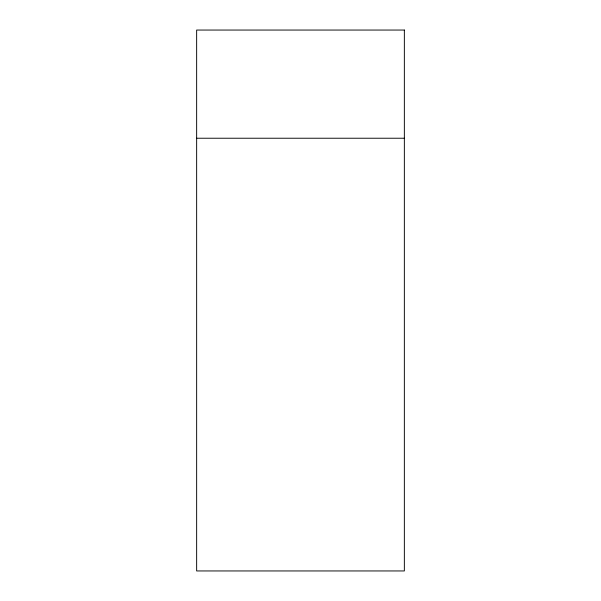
<?xml version="1.0" encoding="UTF-8"?>
<svg xmlns="http://www.w3.org/2000/svg" width="601" height="601" viewBox="0 0 601 601"><rect width="100%" height="100%" fill="white"/><g stroke="black" fill="none" stroke-linecap="round" stroke-linejoin="round"><path stroke-width="0.9" d="M196.647 138.23L404.353 138.23M404.353 30.05L196.647 30.05L196.647 570.95L404.353 570.95L404.353 30.05"/></g></svg>
